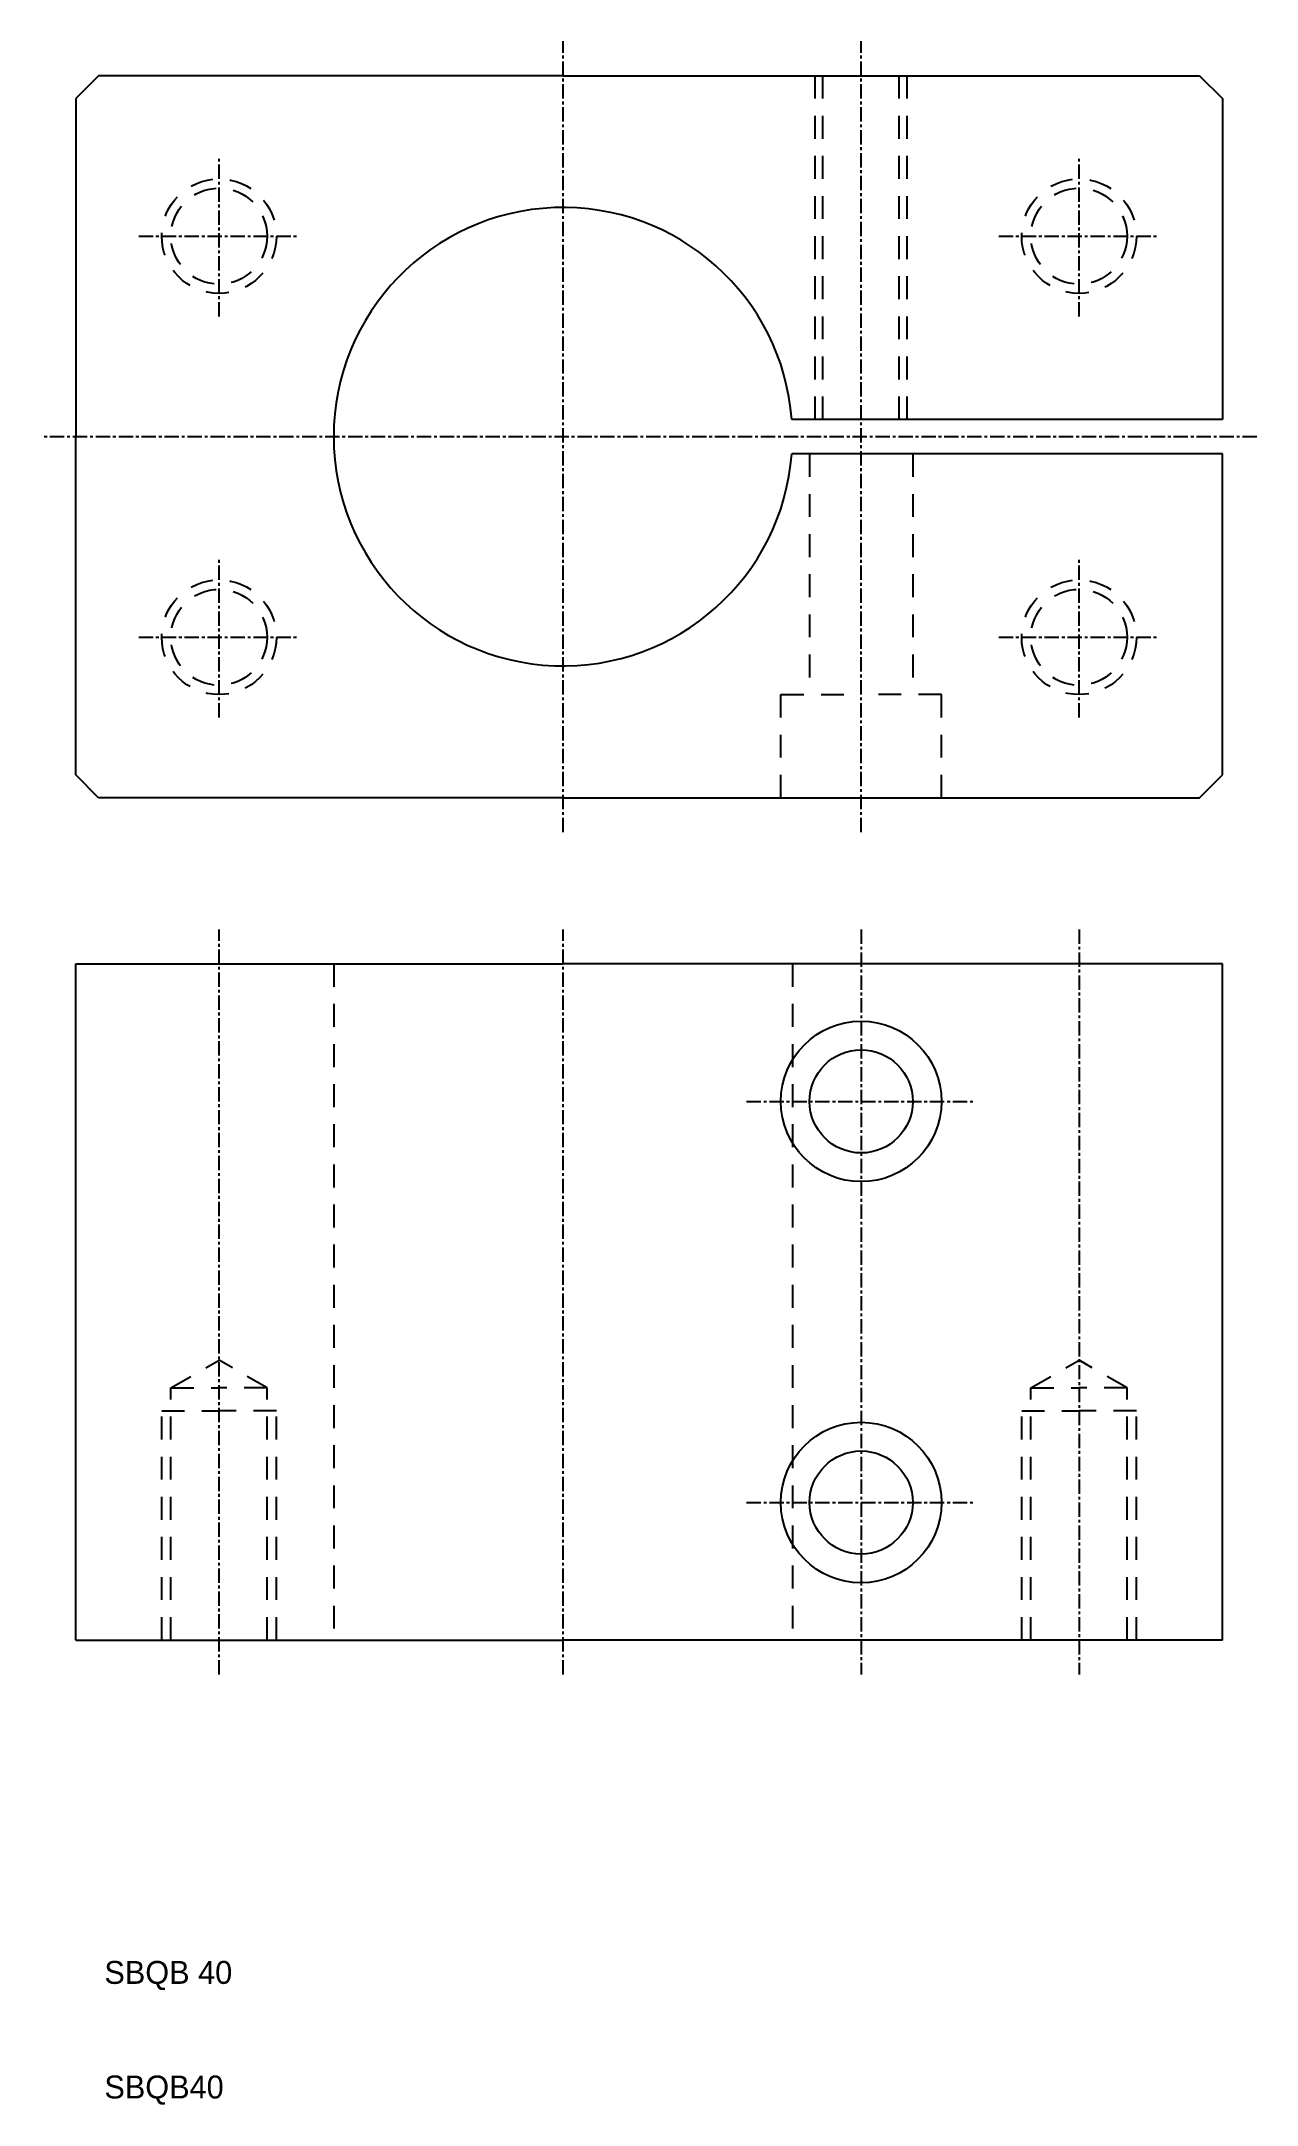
# Model space of a CAD drawing. Extents: x 24 to 130, y 81 to 261.
import ezdxf

# ---------------------------------------------------------------- set-up
doc = ezdxf.new("R2010")
doc.units = 0
doc.linetypes.add('CENTER', pattern=[2, 1.25, -0.25, 0.25, -0.25])
doc.linetypes.add('DASHED', pattern=[3.5, 2, -1.5])
doc.layers.get('0').update_dxf_attribs({"linetype": 'CONTINUOUS'})
doc.layers.add('CENTER', color=1, linetype='CENTER')

msp = doc.modelspace()

# ---------------------------------------------------------------- linework, layer by layer
at = {"color": 7, "linetype": 'CONTINUOUS'}
for p, q in [((28.52, 258.1), (26.52, 256.1)), ((69.02, 258.1), (28.52, 258.1)), ((69.02, 258.1), (124.52, 258.1)), ((124.52, 258.1), (126.52, 256.1)), ((26.52, 256.1), (26.52, 226.6)), ((126.52, 256.1), (126.52, 228.1)), ((126.52, 228.1), (88.96, 228.1)), ((26.52, 197.1), (26.52, 226.6)), ((126.52, 225.1), (88.96, 225.1)), ((126.52, 197.1), (126.52, 225.1)), ((28.52, 195.1), (26.52, 197.1)), ((124.52, 195.1), (126.52, 197.1)), ((69.02, 195.1), (28.52, 195.1)), ((69.02, 195.1), (124.52, 195.1)), ((26.52, 121.6), (26.52, 180.6)), ((26.52, 180.6), (69.02, 180.6)), ((126.52, 180.6), (69.02, 180.6)), ((126.52, 121.6), (126.52, 180.6)), ((126.52, 121.6), (69.02, 121.6))]:
    msp.add_line(p, q, dxfattribs=at)
at = {"color": 3, "linetype": 'DASHED'}
for p, q in [((91.02, 228.1), (91.02, 258.1)), ((91.69, 228.1), (91.69, 258.1)), ((98.34, 228.1), (98.34, 258.1)), ((99.02, 228.1), (99.02, 258.1)), ((90.52, 225.1), (90.52, 204.1)), ((99.52, 225.1), (99.52, 204.1)), ((88.02, 195.1), (88.02, 204.1)), ((88.02, 204.1), (95.02, 204.1)), ((102.02, 204.1), (95.02, 204.1)), ((102.02, 195.1), (102.02, 204.1)), ((49.02, 180.6), (49.02, 121.6)), ((89.02, 180.6), (89.02, 121.6)), ((34.83, 143.6), (39.02, 146.02)), ((43.21, 143.6), (39.02, 146.02)), ((109.83, 143.6), (114.02, 146.02)), ((118.21, 143.6), (114.02, 146.02)), ((34.83, 121.6), (34.83, 143.6)), ((34.83, 143.6), (39.02, 143.6)), ((43.21, 143.6), (39.02, 143.6)), ((43.21, 121.6), (43.21, 143.6)), ((109.83, 121.6), (109.83, 143.6)), ((109.83, 143.6), (114.02, 143.6)), ((118.21, 143.6), (114.02, 143.6)), ((118.21, 121.6), (118.21, 143.6)), ((34.02, 121.6), (34.02, 141.6)), ((34.02, 141.6), (39.02, 141.6)), ((44.02, 141.6), (39.02, 141.6)), ((44.02, 121.6), (44.02, 141.6)), ((109.02, 121.6), (109.02, 141.6)), ((109.02, 141.6), (114.02, 141.6)), ((119.02, 141.6), (114.02, 141.6)), ((119.02, 121.6), (119.02, 141.6))]:
    msp.add_line(p, q, dxfattribs=at)
msp.add_line((26.52, 121.6), (69.02, 121.6))
for centre, radius in [((39.02, 244.1), 5), ((114.02, 244.1), 5), ((39.02, 244.1), 4.19), ((114.02, 244.1), 4.19), ((39.02, 209.1), 5), ((39.02, 209.1), 4.19), ((114.02, 209.1), 5), ((114.02, 209.1), 4.19)]:
    msp.add_circle(centre, radius, dxfattribs=at)
at = {"color": 7, "linetype": 'CONTINUOUS'}
for centre, radius in [((95.02, 168.6), 7), ((95.02, 168.6), 4.5), ((95.02, 133.6), 7), ((95.02, 133.6), 4.5)]:
    msp.add_circle(centre, radius, dxfattribs=at)
msp.add_arc((69.02, 226.6), 20, 4.3012, 355.6988, dxfattribs=at)
at = {"layer": 'CENTER', "color": 1, "linetype": 'CENTER'}
for p, q in [((69.02, 192.1), (69.02, 261.1)), ((95.02, 192.1), (95.02, 261.1)), ((39.02, 237.1), (39.02, 251.1)), ((114.02, 237.1), (114.02, 251.1)), ((32.02, 244.1), (46.02, 244.1)), ((107.02, 244.1), (121.02, 244.1)), ((129.52, 226.6), (23.52, 226.6)), ((39.02, 202.1), (39.02, 216.1)), ((114.02, 202.1), (114.02, 216.1)), ((32.02, 209.1), (46.02, 209.1)), ((107.02, 209.1), (121.02, 209.1)), ((39.02, 118.6), (39.02, 183.6)), ((69.02, 118.6), (69.02, 183.6)), ((95.02, 183.6), (95.02, 118.6)), ((114.02, 183.6), (114.02, 118.6)), ((114.02, 183.6), (114.02, 118.6)), ((85.02, 168.6), (105.02, 168.6)), ((85.02, 133.6), (105.02, 133.6))]:
    msp.add_line(p, q, dxfattribs=at)

# ---------------------------------------------------------------- texts
at = {"color": 7, "linetype": 'CONTINUOUS'}
for s, p in [('SBQB 40', (29.02, 91.6)), ('SBQB40', (29.02, 81.6))]:
    msp.add_text(s, height=2, dxfattribs=at).set_placement(p)

doc.saveas('drawing.dxf')
